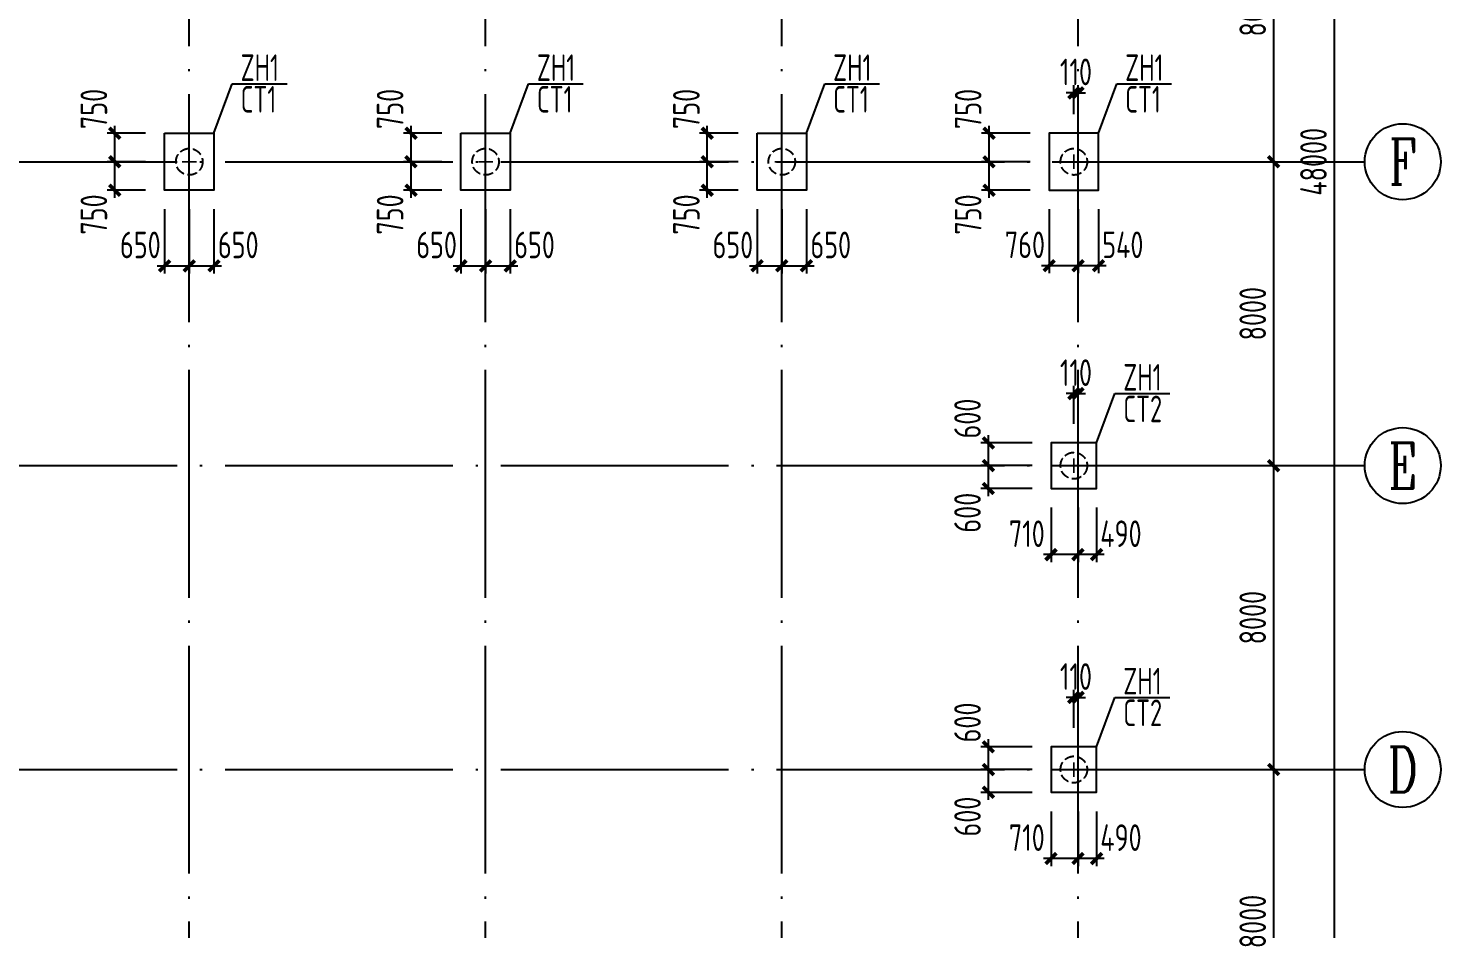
# Model space of a CAD drawing. Extents: x -2746917 to -971774, y -3334247 to -3250358.
# Drawn here: x -2394233 to -2375638, y -3303634 to -3291782 of the extents above; entities that cross this region are included whole.
import ezdxf
from ezdxf.enums import TextEntityAlignment as Align

# ---------------------------------------------------------------- set-up
doc = ezdxf.new("R2010")
doc.units = 0
doc.header["$LTSCALE"] = 1000
doc.header["$MEASUREMENT"] = 0
doc.header["$PDMODE"] = 35
doc.linetypes.add('DASH', pattern=[0.35, 0.25, -0.1])
doc.linetypes.add('DOTE', pattern=[2.42, 2, -0.2, 0.02, -0.2])
doc.layers.get('0').update_dxf_attribs({"linetype": 'CONTINUOUS'})
doc.layers.get('Defpoints').update_dxf_attribs({"linetype": 'CONTINUOUS'})
for name, color, linetype in [('AXIS', 253, 'DOTE'), ('COLU', 7, 'CONTINUOUS'), ('DIM', 3, 'CONTINUOUS'), ('NUM', 7, 'CONTINUOUS'), ('REIN', 1, 'CONTINUOUS'), ('TEXT', 7, 'CONTINUOUS'), ('桩基础', 7, 'CONTINUOUS')]:
    doc.layers.add(name, color=color, linetype=linetype)
doc.styles.add('TSSD_Axis', font='Complex.shx', dxfattribs={"width": 0.7, "bigfont": 'hztxt.shx'})
doc.styles.add('TSSD_Dimension', font='tssdeng.shx', dxfattribs={"width": 0.75, "bigfont": 'Hztxt.shx'})
doc.styles.add('TSSD_Rein', font='Tssdeng.shx', dxfattribs={"width": 0.75, "bigfont": 'hztxt.shx'})
doc.dimstyles.new('TSSD_200_100', dxfattribs={"dimtxt": 350, "dimasz": 100, "dimexe": 100, "dimexo": 250, "dimgap": 100, "dimtad": 1, "dimdec": 0, "dimlfac": 2, "dimzin": 0, "dimdsep": 46, "dimtxsty": 'TSSD_Dimension', "dimblk": 'ARCHTICK', "dimcen": 0, "dimdle": 100, "dimclrt": 7, "dimadec": 0, "dimazin": 0, "dimtfac": 1, "dimtdec": 0, "dimtix": 1, "dimtmove": 2, "dimatfit": 3, "dimfxl": 1, "dimtolj": 1, "dimtzin": 0, "dimarcsym": 0})

# ---------------------------------------------------------------- blocks, each defined once
blk = doc.blocks.new('_ArchTick')
at = {"color": 0, "const_width": 0.5}
blk.add_lwpolyline([(-0.71, -0.71), (0.71, 0.71)], dxfattribs=at)
blk = doc.blocks.new('*D2385')
at = {"layer": 'Defpoints', "color": 0, "ltscale": 1.5}
for p in [(-2379413, -3289539), (-2379413, -3293539), (-2377838, -3293539)]:
    blk.add_point(p, dxfattribs=at)
at = {"layer": 'DIM', "color": 0, "lineweight": -2, "ltscale": 1.5}
for p, q in [((-2377838, -3289439), (-2377838, -3293639)), ((-2379163, -3289539), (-2377738, -3289539)), ((-2379163, -3293539), (-2377738, -3293539))]:
    blk.add_line(p, q, dxfattribs=at)
at = {"layer": 'DIM', "color": 0, "lineweight": -2, "ltscale": 1.5, "xscale": 100, "yscale": 100, "zscale": 100}
for p, rotation in [((-2377838, -3289539), 90), ((-2377838, -3293539), 270)]:
    blk.add_blockref('_ArchTick', p, dxfattribs=dict(at, rotation=rotation))
at = {"layer": 'DIM', "color": 7, "ltscale": 1.5, "insert": (-2378113, -3291539), "char_height": 350, "attachment_point": 5, "rotation": 90, "style": 'TSSD_Dimension'}
blk.add_mtext('\\A1;8000', dxfattribs=at)
blk = doc.blocks.new('*D2386')
at = {"layer": 'Defpoints', "color": 0, "ltscale": 1.5}
for p in [(-2379413, -3293539), (-2379413, -3297539), (-2377838, -3297539)]:
    blk.add_point(p, dxfattribs=at)
at = {"layer": 'DIM', "color": 0, "lineweight": -2, "ltscale": 1.5}
for p, q in [((-2379163, -3293539), (-2377738, -3293539)), ((-2377838, -3293439), (-2377838, -3297639)), ((-2379163, -3297539), (-2377738, -3297539))]:
    blk.add_line(p, q, dxfattribs=at)
at = {"layer": 'DIM', "color": 0, "lineweight": -2, "ltscale": 1.5, "xscale": 100, "yscale": 100, "zscale": 100}
for p, rotation in [((-2377838, -3293539), 90), ((-2377838, -3297539), 270)]:
    blk.add_blockref('_ArchTick', p, dxfattribs=dict(at, rotation=rotation))
at = {"layer": 'DIM', "color": 7, "ltscale": 1.5, "insert": (-2378113, -3295539), "char_height": 350, "attachment_point": 5, "rotation": 90, "style": 'TSSD_Dimension'}
blk.add_mtext('\\A1;8000', dxfattribs=at)
blk = doc.blocks.new('*D2387')
at = {"layer": 'Defpoints', "color": 0, "ltscale": 1.5}
for p in [(-2379413, -3297539), (-2379413, -3301539), (-2377838, -3301539)]:
    blk.add_point(p, dxfattribs=at)
at = {"layer": 'DIM', "color": 0, "lineweight": -2, "ltscale": 1.5}
for p, q in [((-2377838, -3297439), (-2377838, -3301639)), ((-2379163, -3297539), (-2377738, -3297539)), ((-2379163, -3301539), (-2377738, -3301539))]:
    blk.add_line(p, q, dxfattribs=at)
at = {"layer": 'DIM', "color": 0, "lineweight": -2, "ltscale": 1.5, "xscale": 100, "yscale": 100, "zscale": 100}
for p, rotation in [((-2377838, -3297539), 90), ((-2377838, -3301539), 270)]:
    blk.add_blockref('_ArchTick', p, dxfattribs=dict(at, rotation=rotation))
at = {"layer": 'DIM', "color": 7, "ltscale": 1.5, "insert": (-2378113, -3299539), "char_height": 350, "attachment_point": 5, "rotation": 90, "style": 'TSSD_Dimension'}
blk.add_mtext('\\A1;8000', dxfattribs=at)
blk = doc.blocks.new('*D2388')
at = {"layer": 'Defpoints', "color": 0, "ltscale": 1.5}
for p in [(-2379413, -3301539), (-2379413, -3305539), (-2377838, -3305539)]:
    blk.add_point(p, dxfattribs=at)
at = {"layer": 'DIM', "color": 0, "lineweight": -2, "ltscale": 1.5}
for p, q in [((-2379163, -3301539), (-2377738, -3301539)), ((-2377838, -3301439), (-2377838, -3305639)), ((-2379163, -3305539), (-2377738, -3305539))]:
    blk.add_line(p, q, dxfattribs=at)
at = {"layer": 'DIM', "color": 0, "lineweight": -2, "ltscale": 1.5, "xscale": 100, "yscale": 100, "zscale": 100}
for p, rotation in [((-2377838, -3301539), 90), ((-2377838, -3305539), 270)]:
    blk.add_blockref('_ArchTick', p, dxfattribs=dict(at, rotation=rotation))
at = {"layer": 'DIM', "color": 7, "ltscale": 1.5, "insert": (-2378113, -3303539), "char_height": 350, "attachment_point": 5, "rotation": 90, "style": 'TSSD_Dimension'}
blk.add_mtext('\\A1;8000', dxfattribs=at)
blk = doc.blocks.new('*D2389')
at = {"layer": 'Defpoints', "color": 0, "ltscale": 1.5}
for p in [(-2379413, -3281539), (-2377038, -3281539), (-2379413, -3305539)]:
    blk.add_point(p, dxfattribs=at)
at = {"layer": 'DIM', "color": 0, "lineweight": -2, "ltscale": 1.5}
for p, q in [((-2377038, -3305639), (-2377038, -3281439)), ((-2379163, -3281539), (-2376938, -3281539)), ((-2379163, -3305539), (-2376938, -3305539))]:
    blk.add_line(p, q, dxfattribs=at)
at = {"layer": 'DIM', "color": 0, "lineweight": -2, "ltscale": 1.5, "xscale": 100, "yscale": 100, "zscale": 100}
for p, rotation in [((-2377038, -3281539), 90), ((-2377038, -3305539), 270)]:
    blk.add_blockref('_ArchTick', p, dxfattribs=dict(at, rotation=rotation))
at = {"layer": 'DIM', "color": 7, "ltscale": 1.5, "insert": (-2377313, -3293539), "char_height": 350, "attachment_point": 5, "rotation": 90, "style": 'TSSD_Dimension'}
blk.add_mtext('\\A1;48000', dxfattribs=at)
blk = doc.blocks.new('ts_axno')
at = {"color": 0, "linetype": 'ByBlock', "lineweight": -2}
blk.add_circle((0, 0), 0.5, dxfattribs=at)
at = {"color": 0, "linetype": 'ByBlock', "lineweight": -2, "style": 'TSSD_Axis', "width": 0.7}
blk.add_attdef('A', text='', height=0.6, dxfattribs=at).set_placement((0, 0), align=Align.MIDDLE_CENTER)
blk = doc.blocks.new('A$C4DB71547')
at = {"layer": 'REIN', "color": 4, "const_width": 20}
for points in [[(-75, 10), (117, 10)], [(21, 106), (21, -86)]]:
    blk.add_lwpolyline(points, dxfattribs=at)
blk = doc.blocks.new('*D2530')
at = {"layer": 'Defpoints', "color": 0, "ltscale": 1.5}
for p in [(-2392438, -3293914), (-2392113, -3293914), (-2392113, -3294909)]:
    blk.add_point(p, dxfattribs=at)
at = {"layer": 'DIM', "color": 0, "lineweight": -2, "ltscale": 1.5}
for p, q in [((-2392438, -3294164), (-2392438, -3295009)), ((-2392113, -3294164), (-2392113, -3295009)), ((-2392538, -3294909), (-2392013, -3294909))]:
    blk.add_line(p, q, dxfattribs=at)
at = {"layer": 'DIM', "color": 0, "lineweight": -2, "ltscale": 1.5, "xscale": 100, "yscale": 100, "zscale": 100, "rotation": 180}
blk.add_blockref('_ArchTick', (-2392438, -3294909), dxfattribs=at)
at = {"layer": 'DIM', "color": 0, "lineweight": -2, "ltscale": 1.5, "xscale": 100, "yscale": 100, "zscale": 100}
blk.add_blockref('_ArchTick', (-2392113, -3294909), dxfattribs=at)
at = {"layer": 'DIM', "color": 7, "ltscale": 1.5, "insert": (-2392757, -3294634), "char_height": 350, "attachment_point": 5, "style": 'TSSD_Dimension'}
blk.add_mtext('\\A1;650', dxfattribs=at)
blk = doc.blocks.new('*D2531')
at = {"layer": 'Defpoints', "color": 0, "ltscale": 1.5}
for p in [(-2392113, -3293914), (-2391788, -3293914), (-2391788, -3294909)]:
    blk.add_point(p, dxfattribs=at)
at = {"layer": 'DIM', "color": 0, "lineweight": -2, "ltscale": 1.5}
for p, q in [((-2392113, -3294164), (-2392113, -3295009)), ((-2391788, -3294164), (-2391788, -3295009)), ((-2392213, -3294909), (-2391688, -3294909))]:
    blk.add_line(p, q, dxfattribs=at)
at = {"layer": 'DIM', "color": 0, "lineweight": -2, "ltscale": 1.5, "xscale": 100, "yscale": 100, "zscale": 100, "rotation": 180}
blk.add_blockref('_ArchTick', (-2392113, -3294909), dxfattribs=at)
at = {"layer": 'DIM', "color": 0, "lineweight": -2, "ltscale": 1.5, "xscale": 100, "yscale": 100, "zscale": 100}
blk.add_blockref('_ArchTick', (-2391788, -3294909), dxfattribs=at)
at = {"layer": 'DIM', "color": 7, "ltscale": 1.5, "insert": (-2391468, -3294634), "char_height": 350, "attachment_point": 5, "style": 'TSSD_Dimension'}
blk.add_mtext('\\A1;650', dxfattribs=at)
blk = doc.blocks.new('*D2532')
at = {"layer": 'Defpoints', "color": 0, "ltscale": 1.5}
for p in [(-2393094, -3293539), (-2392438, -3293539), (-2392438, -3293914)]:
    blk.add_point(p, dxfattribs=at)
at = {"layer": 'DIM', "color": 0, "lineweight": -2, "ltscale": 1.5}
for p, q in [((-2392688, -3293539), (-2393194, -3293539)), ((-2393094, -3294014), (-2393094, -3293439)), ((-2392688, -3293914), (-2393194, -3293914))]:
    blk.add_line(p, q, dxfattribs=at)
at = {"layer": 'DIM', "color": 0, "lineweight": -2, "ltscale": 1.5, "xscale": 100, "yscale": 100, "zscale": 100}
for p, rotation in [((-2393094, -3293539), 90), ((-2393094, -3293914), 270)]:
    blk.add_blockref('_ArchTick', p, dxfattribs=dict(at, rotation=rotation))
at = {"layer": 'DIM', "color": 7, "ltscale": 1.5, "insert": (-2393369, -3294233), "char_height": 350, "attachment_point": 5, "rotation": 90, "style": 'TSSD_Dimension'}
blk.add_mtext('\\A1;750', dxfattribs=at)
blk = doc.blocks.new('*D2533')
at = {"layer": 'Defpoints', "color": 0, "ltscale": 1.5}
for p in [(-2393094, -3293164), (-2392438, -3293164), (-2392438, -3293539)]:
    blk.add_point(p, dxfattribs=at)
at = {"layer": 'DIM', "color": 0, "lineweight": -2, "ltscale": 1.5}
for p, q in [((-2392688, -3293164), (-2393194, -3293164)), ((-2393094, -3293639), (-2393094, -3293064)), ((-2392688, -3293539), (-2393194, -3293539))]:
    blk.add_line(p, q, dxfattribs=at)
at = {"layer": 'DIM', "color": 0, "lineweight": -2, "ltscale": 1.5, "xscale": 100, "yscale": 100, "zscale": 100}
for p, rotation in [((-2393094, -3293164), 90), ((-2393094, -3293539), 270)]:
    blk.add_blockref('_ArchTick', p, dxfattribs=dict(at, rotation=rotation))
at = {"layer": 'DIM', "color": 7, "ltscale": 1.5, "insert": (-2393369, -3292844), "char_height": 350, "attachment_point": 5, "rotation": 90, "style": 'TSSD_Dimension'}
blk.add_mtext('\\A1;750', dxfattribs=at)
blk = doc.blocks.new('*D2544')
at = {"layer": 'Defpoints', "color": 0, "ltscale": 1.5}
for p in [(-2388538, -3293914), (-2388213, -3293914), (-2388213, -3294909)]:
    blk.add_point(p, dxfattribs=at)
at = {"layer": 'DIM', "color": 0, "lineweight": -2, "ltscale": 1.5}
for p, q in [((-2388538, -3294164), (-2388538, -3295009)), ((-2388213, -3294164), (-2388213, -3295009)), ((-2388638, -3294909), (-2388113, -3294909))]:
    blk.add_line(p, q, dxfattribs=at)
at = {"layer": 'DIM', "color": 0, "lineweight": -2, "ltscale": 1.5, "xscale": 100, "yscale": 100, "zscale": 100, "rotation": 180}
blk.add_blockref('_ArchTick', (-2388538, -3294909), dxfattribs=at)
at = {"layer": 'DIM', "color": 0, "lineweight": -2, "ltscale": 1.5, "xscale": 100, "yscale": 100, "zscale": 100}
blk.add_blockref('_ArchTick', (-2388213, -3294909), dxfattribs=at)
at = {"layer": 'DIM', "color": 7, "ltscale": 1.5, "insert": (-2388857, -3294634), "char_height": 350, "attachment_point": 5, "style": 'TSSD_Dimension'}
blk.add_mtext('\\A1;650', dxfattribs=at)
blk = doc.blocks.new('*D2545')
at = {"layer": 'Defpoints', "color": 0, "ltscale": 1.5}
for p in [(-2388213, -3293914), (-2387888, -3293914), (-2387888, -3294909)]:
    blk.add_point(p, dxfattribs=at)
at = {"layer": 'DIM', "color": 0, "lineweight": -2, "ltscale": 1.5}
for p, q in [((-2388213, -3294164), (-2388213, -3295009)), ((-2387888, -3294164), (-2387888, -3295009)), ((-2388313, -3294909), (-2387788, -3294909))]:
    blk.add_line(p, q, dxfattribs=at)
at = {"layer": 'DIM', "color": 0, "lineweight": -2, "ltscale": 1.5, "xscale": 100, "yscale": 100, "zscale": 100, "rotation": 180}
blk.add_blockref('_ArchTick', (-2388213, -3294909), dxfattribs=at)
at = {"layer": 'DIM', "color": 0, "lineweight": -2, "ltscale": 1.5, "xscale": 100, "yscale": 100, "zscale": 100}
blk.add_blockref('_ArchTick', (-2387888, -3294909), dxfattribs=at)
at = {"layer": 'DIM', "color": 7, "ltscale": 1.5, "insert": (-2387568, -3294634), "char_height": 350, "attachment_point": 5, "style": 'TSSD_Dimension'}
blk.add_mtext('\\A1;650', dxfattribs=at)
blk = doc.blocks.new('*D2546')
at = {"layer": 'Defpoints', "color": 0, "ltscale": 1.5}
for p in [(-2389194, -3293539), (-2388538, -3293539), (-2388538, -3293914)]:
    blk.add_point(p, dxfattribs=at)
at = {"layer": 'DIM', "color": 0, "lineweight": -2, "ltscale": 1.5}
for p, q in [((-2388788, -3293539), (-2389294, -3293539)), ((-2389194, -3294014), (-2389194, -3293439)), ((-2388788, -3293914), (-2389294, -3293914))]:
    blk.add_line(p, q, dxfattribs=at)
at = {"layer": 'DIM', "color": 0, "lineweight": -2, "ltscale": 1.5, "xscale": 100, "yscale": 100, "zscale": 100}
for p, rotation in [((-2389194, -3293539), 90), ((-2389194, -3293914), 270)]:
    blk.add_blockref('_ArchTick', p, dxfattribs=dict(at, rotation=rotation))
at = {"layer": 'DIM', "color": 7, "ltscale": 1.5, "insert": (-2389469, -3294233), "char_height": 350, "attachment_point": 5, "rotation": 90, "style": 'TSSD_Dimension'}
blk.add_mtext('\\A1;750', dxfattribs=at)
blk = doc.blocks.new('*D2547')
at = {"layer": 'Defpoints', "color": 0, "ltscale": 1.5}
for p in [(-2389194, -3293164), (-2388538, -3293164), (-2388538, -3293539)]:
    blk.add_point(p, dxfattribs=at)
at = {"layer": 'DIM', "color": 0, "lineweight": -2, "ltscale": 1.5}
for p, q in [((-2388788, -3293164), (-2389294, -3293164)), ((-2389194, -3293639), (-2389194, -3293064)), ((-2388788, -3293539), (-2389294, -3293539))]:
    blk.add_line(p, q, dxfattribs=at)
at = {"layer": 'DIM', "color": 0, "lineweight": -2, "ltscale": 1.5, "xscale": 100, "yscale": 100, "zscale": 100}
for p, rotation in [((-2389194, -3293164), 90), ((-2389194, -3293539), 270)]:
    blk.add_blockref('_ArchTick', p, dxfattribs=dict(at, rotation=rotation))
at = {"layer": 'DIM', "color": 7, "ltscale": 1.5, "insert": (-2389469, -3292844), "char_height": 350, "attachment_point": 5, "rotation": 90, "style": 'TSSD_Dimension'}
blk.add_mtext('\\A1;750', dxfattribs=at)
blk = doc.blocks.new('*D2558')
at = {"layer": 'Defpoints', "color": 0, "ltscale": 1.5}
for p in [(-2384638, -3293914), (-2384313, -3293914), (-2384313, -3294909)]:
    blk.add_point(p, dxfattribs=at)
at = {"layer": 'DIM', "color": 0, "lineweight": -2, "ltscale": 1.5}
for p, q in [((-2384638, -3294164), (-2384638, -3295009)), ((-2384313, -3294164), (-2384313, -3295009)), ((-2384738, -3294909), (-2384213, -3294909))]:
    blk.add_line(p, q, dxfattribs=at)
at = {"layer": 'DIM', "color": 0, "lineweight": -2, "ltscale": 1.5, "xscale": 100, "yscale": 100, "zscale": 100, "rotation": 180}
blk.add_blockref('_ArchTick', (-2384638, -3294909), dxfattribs=at)
at = {"layer": 'DIM', "color": 0, "lineweight": -2, "ltscale": 1.5, "xscale": 100, "yscale": 100, "zscale": 100}
blk.add_blockref('_ArchTick', (-2384313, -3294909), dxfattribs=at)
at = {"layer": 'DIM', "color": 7, "ltscale": 1.5, "insert": (-2384957, -3294634), "char_height": 350, "attachment_point": 5, "style": 'TSSD_Dimension'}
blk.add_mtext('\\A1;650', dxfattribs=at)
blk = doc.blocks.new('*D2559')
at = {"layer": 'Defpoints', "color": 0, "ltscale": 1.5}
for p in [(-2384313, -3293914), (-2383988, -3293914), (-2383988, -3294909)]:
    blk.add_point(p, dxfattribs=at)
at = {"layer": 'DIM', "color": 0, "lineweight": -2, "ltscale": 1.5}
for p, q in [((-2384313, -3294164), (-2384313, -3295009)), ((-2383988, -3294164), (-2383988, -3295009)), ((-2384413, -3294909), (-2383888, -3294909))]:
    blk.add_line(p, q, dxfattribs=at)
at = {"layer": 'DIM', "color": 0, "lineweight": -2, "ltscale": 1.5, "xscale": 100, "yscale": 100, "zscale": 100, "rotation": 180}
blk.add_blockref('_ArchTick', (-2384313, -3294909), dxfattribs=at)
at = {"layer": 'DIM', "color": 0, "lineweight": -2, "ltscale": 1.5, "xscale": 100, "yscale": 100, "zscale": 100}
blk.add_blockref('_ArchTick', (-2383988, -3294909), dxfattribs=at)
at = {"layer": 'DIM', "color": 7, "ltscale": 1.5, "insert": (-2383668, -3294634), "char_height": 350, "attachment_point": 5, "style": 'TSSD_Dimension'}
blk.add_mtext('\\A1;650', dxfattribs=at)
blk = doc.blocks.new('*D2560')
at = {"layer": 'Defpoints', "color": 0, "ltscale": 1.5}
for p in [(-2385294, -3293539), (-2384638, -3293539), (-2384638, -3293914)]:
    blk.add_point(p, dxfattribs=at)
at = {"layer": 'DIM', "color": 0, "lineweight": -2, "ltscale": 1.5}
for p, q in [((-2384888, -3293539), (-2385394, -3293539)), ((-2385294, -3294014), (-2385294, -3293439)), ((-2384888, -3293914), (-2385394, -3293914))]:
    blk.add_line(p, q, dxfattribs=at)
at = {"layer": 'DIM', "color": 0, "lineweight": -2, "ltscale": 1.5, "xscale": 100, "yscale": 100, "zscale": 100}
for p, rotation in [((-2385294, -3293539), 90), ((-2385294, -3293914), 270)]:
    blk.add_blockref('_ArchTick', p, dxfattribs=dict(at, rotation=rotation))
at = {"layer": 'DIM', "color": 7, "ltscale": 1.5, "insert": (-2385569, -3294233), "char_height": 350, "attachment_point": 5, "rotation": 90, "style": 'TSSD_Dimension'}
blk.add_mtext('\\A1;750', dxfattribs=at)
blk = doc.blocks.new('*D2561')
at = {"layer": 'Defpoints', "color": 0, "ltscale": 1.5}
for p in [(-2385294, -3293164), (-2384638, -3293164), (-2384638, -3293539)]:
    blk.add_point(p, dxfattribs=at)
at = {"layer": 'DIM', "color": 0, "lineweight": -2, "ltscale": 1.5}
for p, q in [((-2384888, -3293164), (-2385394, -3293164)), ((-2385294, -3293639), (-2385294, -3293064)), ((-2384888, -3293539), (-2385394, -3293539))]:
    blk.add_line(p, q, dxfattribs=at)
at = {"layer": 'DIM', "color": 0, "lineweight": -2, "ltscale": 1.5, "xscale": 100, "yscale": 100, "zscale": 100}
for p, rotation in [((-2385294, -3293164), 90), ((-2385294, -3293539), 270)]:
    blk.add_blockref('_ArchTick', p, dxfattribs=dict(at, rotation=rotation))
at = {"layer": 'DIM', "color": 7, "ltscale": 1.5, "insert": (-2385569, -3292844), "char_height": 350, "attachment_point": 5, "rotation": 90, "style": 'TSSD_Dimension'}
blk.add_mtext('\\A1;750', dxfattribs=at)
blk = doc.blocks.new('*D2569')
at = {"layer": 'Defpoints', "color": 0, "ltscale": 1.5}
for p in [(-2380413, -3301839), (-2380168, -3301839), (-2380413, -3302710)]:
    blk.add_point(p, dxfattribs=at)
at = {"layer": 'DIM', "color": 0, "lineweight": -2, "ltscale": 1.5}
for p, q in [((-2380413, -3302089), (-2380413, -3302810)), ((-2380168, -3302089), (-2380168, -3302810)), ((-2380068, -3302710), (-2380513, -3302710))]:
    blk.add_line(p, q, dxfattribs=at)
at = {"layer": 'DIM', "color": 0, "lineweight": -2, "ltscale": 1.5, "xscale": 100, "yscale": 100, "zscale": 100, "rotation": 180}
blk.add_blockref('_ArchTick', (-2380413, -3302710), dxfattribs=at)
at = {"layer": 'DIM', "color": 0, "lineweight": -2, "ltscale": 1.5, "xscale": 100, "yscale": 100, "zscale": 100}
blk.add_blockref('_ArchTick', (-2380168, -3302710), dxfattribs=at)
at = {"layer": 'DIM', "color": 7, "ltscale": 1.5, "insert": (-2379848, -3302435), "char_height": 350, "attachment_point": 5, "style": 'TSSD_Dimension'}
blk.add_mtext('\\A1;490', dxfattribs=at)
blk = doc.blocks.new('*D2570')
at = {"layer": 'Defpoints', "color": 0, "ltscale": 1.5}
for p in [(-2380768, -3301839), (-2380413, -3301839), (-2380768, -3302710)]:
    blk.add_point(p, dxfattribs=at)
at = {"layer": 'DIM', "color": 0, "lineweight": -2, "ltscale": 1.5}
for p, q in [((-2380768, -3302089), (-2380768, -3302810)), ((-2380413, -3302089), (-2380413, -3302810)), ((-2380313, -3302710), (-2380868, -3302710))]:
    blk.add_line(p, q, dxfattribs=at)
at = {"layer": 'DIM', "color": 0, "lineweight": -2, "ltscale": 1.5, "xscale": 100, "yscale": 100, "zscale": 100, "rotation": 180}
blk.add_blockref('_ArchTick', (-2380768, -3302710), dxfattribs=at)
at = {"layer": 'DIM', "color": 0, "lineweight": -2, "ltscale": 1.5, "xscale": 100, "yscale": 100, "zscale": 100}
blk.add_blockref('_ArchTick', (-2380413, -3302710), dxfattribs=at)
at = {"layer": 'DIM', "color": 7, "ltscale": 1.5, "insert": (-2381087, -3302435), "char_height": 350, "attachment_point": 5, "style": 'TSSD_Dimension'}
blk.add_mtext('\\A1;710', dxfattribs=at)
blk = doc.blocks.new('*D2571')
at = {"layer": 'Defpoints', "color": 0, "ltscale": 1.5}
for p in [(-2380468, -3300590), (-2380468, -3301239), (-2380413, -3301239)]:
    blk.add_point(p, dxfattribs=at)
at = {"layer": 'DIM', "color": 0, "lineweight": -2, "ltscale": 1.5}
for p, q in [((-2380468, -3300590), (-2380568, -3300590)), ((-2380468, -3300989), (-2380468, -3300490)), ((-2380413, -3300590), (-2380468, -3300590)), ((-2380413, -3300989), (-2380413, -3300490)), ((-2380413, -3300590), (-2380313, -3300590))]:
    blk.add_line(p, q, dxfattribs=at)
at = {"layer": 'DIM', "color": 0, "lineweight": -2, "ltscale": 1.5, "xscale": 100, "yscale": 100, "zscale": 100}
blk.add_blockref('_ArchTick', (-2380468, -3300590), dxfattribs=at)
at = {"layer": 'DIM', "color": 0, "lineweight": -2, "ltscale": 1.5, "xscale": 100, "yscale": 100, "zscale": 100, "rotation": 180}
blk.add_blockref('_ArchTick', (-2380413, -3300590), dxfattribs=at)
at = {"layer": 'DIM', "color": 7, "ltscale": 1.5, "insert": (-2380440, -3300315), "char_height": 350, "attachment_point": 5, "style": 'TSSD_Dimension'}
blk.add_mtext('\\A1;110', dxfattribs=at)
blk = doc.blocks.new('*D2573')
at = {"layer": 'Defpoints', "color": 0, "ltscale": 1.5}
for p in [(-2380413, -3293914), (-2380143, -3293914), (-2380413, -3294907)]:
    blk.add_point(p, dxfattribs=at)
at = {"layer": 'DIM', "color": 0, "lineweight": -2, "ltscale": 1.5}
for p, q in [((-2380413, -3294164), (-2380413, -3295007)), ((-2380143, -3294164), (-2380143, -3295007)), ((-2380043, -3294907), (-2380513, -3294907))]:
    blk.add_line(p, q, dxfattribs=at)
at = {"layer": 'DIM', "color": 0, "lineweight": -2, "ltscale": 1.5, "xscale": 100, "yscale": 100, "zscale": 100, "rotation": 180}
blk.add_blockref('_ArchTick', (-2380413, -3294907), dxfattribs=at)
at = {"layer": 'DIM', "color": 0, "lineweight": -2, "ltscale": 1.5, "xscale": 100, "yscale": 100, "zscale": 100}
blk.add_blockref('_ArchTick', (-2380143, -3294907), dxfattribs=at)
at = {"layer": 'DIM', "color": 7, "ltscale": 1.5, "insert": (-2379823, -3294632), "char_height": 350, "attachment_point": 5, "style": 'TSSD_Dimension'}
blk.add_mtext('\\A1;540', dxfattribs=at)
blk = doc.blocks.new('*D2574')
at = {"layer": 'Defpoints', "color": 0, "ltscale": 1.5}
for p in [(-2380793, -3293914), (-2380413, -3293914), (-2380793, -3294907)]:
    blk.add_point(p, dxfattribs=at)
at = {"layer": 'DIM', "color": 0, "lineweight": -2, "ltscale": 1.5}
for p, q in [((-2380793, -3294164), (-2380793, -3295007)), ((-2380413, -3294164), (-2380413, -3295007)), ((-2380313, -3294907), (-2380893, -3294907))]:
    blk.add_line(p, q, dxfattribs=at)
at = {"layer": 'DIM', "color": 0, "lineweight": -2, "ltscale": 1.5, "xscale": 100, "yscale": 100, "zscale": 100, "rotation": 180}
blk.add_blockref('_ArchTick', (-2380793, -3294907), dxfattribs=at)
at = {"layer": 'DIM', "color": 0, "lineweight": -2, "ltscale": 1.5, "xscale": 100, "yscale": 100, "zscale": 100}
blk.add_blockref('_ArchTick', (-2380413, -3294907), dxfattribs=at)
at = {"layer": 'DIM', "color": 7, "ltscale": 1.5, "insert": (-2381112, -3294632), "char_height": 350, "attachment_point": 5, "style": 'TSSD_Dimension'}
blk.add_mtext('\\A1;760', dxfattribs=at)
blk = doc.blocks.new('*D2575')
at = {"layer": 'Defpoints', "color": 0, "ltscale": 1.5}
for p in [(-2380468, -3292632), (-2380468, -3293164), (-2380413, -3293164)]:
    blk.add_point(p, dxfattribs=at)
at = {"layer": 'DIM', "color": 0, "lineweight": -2, "ltscale": 1.5}
for p, q in [((-2380468, -3292632), (-2380568, -3292632)), ((-2380468, -3292914), (-2380468, -3292532)), ((-2380413, -3292632), (-2380468, -3292632)), ((-2380413, -3292914), (-2380413, -3292532)), ((-2380413, -3292632), (-2380313, -3292632))]:
    blk.add_line(p, q, dxfattribs=at)
at = {"layer": 'DIM', "color": 0, "lineweight": -2, "ltscale": 1.5, "xscale": 100, "yscale": 100, "zscale": 100}
blk.add_blockref('_ArchTick', (-2380468, -3292632), dxfattribs=at)
at = {"layer": 'DIM', "color": 0, "lineweight": -2, "ltscale": 1.5, "xscale": 100, "yscale": 100, "zscale": 100, "rotation": 180}
blk.add_blockref('_ArchTick', (-2380413, -3292632), dxfattribs=at)
at = {"layer": 'DIM', "color": 7, "ltscale": 1.5, "insert": (-2380440, -3292357), "char_height": 350, "attachment_point": 5, "style": 'TSSD_Dimension'}
blk.add_mtext('\\A1;110', dxfattribs=at)
blk = doc.blocks.new('*D2584')
at = {"layer": 'Defpoints', "color": 0, "ltscale": 1.5}
for p in [(-2381593, -3301539), (-2380768, -3301539), (-2380768, -3301839)]:
    blk.add_point(p, dxfattribs=at)
at = {"layer": 'DIM', "color": 0, "lineweight": -2, "ltscale": 1.5}
for p, q in [((-2381018, -3301539), (-2381693, -3301539)), ((-2381593, -3301939), (-2381593, -3301439)), ((-2381018, -3301839), (-2381693, -3301839))]:
    blk.add_line(p, q, dxfattribs=at)
at = {"layer": 'DIM', "color": 0, "lineweight": -2, "ltscale": 1.5, "xscale": 100, "yscale": 100, "zscale": 100}
for p, rotation in [((-2381593, -3301539), 90), ((-2381593, -3301839), 270)]:
    blk.add_blockref('_ArchTick', p, dxfattribs=dict(at, rotation=rotation))
at = {"layer": 'DIM', "color": 7, "ltscale": 1.5, "insert": (-2381868, -3302158), "char_height": 350, "attachment_point": 5, "rotation": 90, "style": 'TSSD_Dimension'}
blk.add_mtext('\\A1;600', dxfattribs=at)
blk = doc.blocks.new('*D2585')
at = {"layer": 'Defpoints', "color": 0, "ltscale": 1.5}
for p in [(-2381593, -3301239), (-2380768, -3301239), (-2380768, -3301539)]:
    blk.add_point(p, dxfattribs=at)
at = {"layer": 'DIM', "color": 0, "lineweight": -2, "ltscale": 1.5}
for p, q in [((-2381593, -3301639), (-2381593, -3301139)), ((-2381018, -3301239), (-2381693, -3301239)), ((-2381018, -3301539), (-2381693, -3301539))]:
    blk.add_line(p, q, dxfattribs=at)
at = {"layer": 'DIM', "color": 0, "lineweight": -2, "ltscale": 1.5, "xscale": 100, "yscale": 100, "zscale": 100}
for p, rotation in [((-2381593, -3301239), 90), ((-2381593, -3301539), 270)]:
    blk.add_blockref('_ArchTick', p, dxfattribs=dict(at, rotation=rotation))
at = {"layer": 'DIM', "color": 7, "ltscale": 1.5, "insert": (-2381868, -3300919), "char_height": 350, "attachment_point": 5, "rotation": 90, "style": 'TSSD_Dimension'}
blk.add_mtext('\\A1;600', dxfattribs=at)
blk = doc.blocks.new('*D2586')
at = {"layer": 'Defpoints', "color": 0, "ltscale": 1.5}
for p in [(-2381584, -3293539), (-2380793, -3293539), (-2380793, -3293914)]:
    blk.add_point(p, dxfattribs=at)
at = {"layer": 'DIM', "color": 0, "lineweight": -2, "ltscale": 1.5}
for p, q in [((-2381043, -3293539), (-2381684, -3293539)), ((-2381584, -3294014), (-2381584, -3293439)), ((-2381043, -3293914), (-2381684, -3293914))]:
    blk.add_line(p, q, dxfattribs=at)
at = {"layer": 'DIM', "color": 0, "lineweight": -2, "ltscale": 1.5, "xscale": 100, "yscale": 100, "zscale": 100}
for p, rotation in [((-2381584, -3293539), 90), ((-2381584, -3293914), 270)]:
    blk.add_blockref('_ArchTick', p, dxfattribs=dict(at, rotation=rotation))
at = {"layer": 'DIM', "color": 7, "ltscale": 1.5, "insert": (-2381859, -3294233), "char_height": 350, "attachment_point": 5, "rotation": 90, "style": 'TSSD_Dimension'}
blk.add_mtext('\\A1;750', dxfattribs=at)
blk = doc.blocks.new('*D2587')
at = {"layer": 'Defpoints', "color": 0, "ltscale": 1.5}
for p in [(-2381584, -3293164), (-2380793, -3293164), (-2380793, -3293539)]:
    blk.add_point(p, dxfattribs=at)
at = {"layer": 'DIM', "color": 0, "lineweight": -2, "ltscale": 1.5}
for p, q in [((-2381043, -3293164), (-2381684, -3293164)), ((-2381584, -3293639), (-2381584, -3293064)), ((-2381043, -3293539), (-2381684, -3293539))]:
    blk.add_line(p, q, dxfattribs=at)
at = {"layer": 'DIM', "color": 0, "lineweight": -2, "ltscale": 1.5, "xscale": 100, "yscale": 100, "zscale": 100}
for p, rotation in [((-2381584, -3293164), 90), ((-2381584, -3293539), 270)]:
    blk.add_blockref('_ArchTick', p, dxfattribs=dict(at, rotation=rotation))
at = {"layer": 'DIM', "color": 7, "ltscale": 1.5, "insert": (-2381859, -3292844), "char_height": 350, "attachment_point": 5, "rotation": 90, "style": 'TSSD_Dimension'}
blk.add_mtext('\\A1;750', dxfattribs=at)
blk = doc.blocks.new('*D2590')
at = {"layer": 'Defpoints', "color": 0, "ltscale": 1.5}
for p in [(-2380413, -3297839), (-2380168, -3297839), (-2380413, -3298710)]:
    blk.add_point(p, dxfattribs=at)
at = {"layer": 'DIM', "color": 0, "lineweight": -2, "ltscale": 1.5}
for p, q in [((-2380413, -3298089), (-2380413, -3298810)), ((-2380168, -3298089), (-2380168, -3298810)), ((-2380068, -3298710), (-2380513, -3298710))]:
    blk.add_line(p, q, dxfattribs=at)
at = {"layer": 'DIM', "color": 0, "lineweight": -2, "ltscale": 1.5, "xscale": 100, "yscale": 100, "zscale": 100, "rotation": 180}
blk.add_blockref('_ArchTick', (-2380413, -3298710), dxfattribs=at)
at = {"layer": 'DIM', "color": 0, "lineweight": -2, "ltscale": 1.5, "xscale": 100, "yscale": 100, "zscale": 100}
blk.add_blockref('_ArchTick', (-2380168, -3298710), dxfattribs=at)
at = {"layer": 'DIM', "color": 7, "ltscale": 1.5, "insert": (-2379848, -3298435), "char_height": 350, "attachment_point": 5, "style": 'TSSD_Dimension'}
blk.add_mtext('\\A1;490', dxfattribs=at)
blk = doc.blocks.new('*D2591')
at = {"layer": 'Defpoints', "color": 0, "ltscale": 1.5}
for p in [(-2380768, -3297839), (-2380413, -3297839), (-2380768, -3298710)]:
    blk.add_point(p, dxfattribs=at)
at = {"layer": 'DIM', "color": 0, "lineweight": -2, "ltscale": 1.5}
for p, q in [((-2380768, -3298089), (-2380768, -3298810)), ((-2380413, -3298089), (-2380413, -3298810)), ((-2380313, -3298710), (-2380868, -3298710))]:
    blk.add_line(p, q, dxfattribs=at)
at = {"layer": 'DIM', "color": 0, "lineweight": -2, "ltscale": 1.5, "xscale": 100, "yscale": 100, "zscale": 100, "rotation": 180}
blk.add_blockref('_ArchTick', (-2380768, -3298710), dxfattribs=at)
at = {"layer": 'DIM', "color": 0, "lineweight": -2, "ltscale": 1.5, "xscale": 100, "yscale": 100, "zscale": 100}
blk.add_blockref('_ArchTick', (-2380413, -3298710), dxfattribs=at)
at = {"layer": 'DIM', "color": 7, "ltscale": 1.5, "insert": (-2381087, -3298435), "char_height": 350, "attachment_point": 5, "style": 'TSSD_Dimension'}
blk.add_mtext('\\A1;710', dxfattribs=at)
blk = doc.blocks.new('*D2592')
at = {"layer": 'Defpoints', "color": 0, "ltscale": 1.5}
for p in [(-2380468, -3296590), (-2380468, -3297239), (-2380413, -3297239)]:
    blk.add_point(p, dxfattribs=at)
at = {"layer": 'DIM', "color": 0, "lineweight": -2, "ltscale": 1.5}
for p, q in [((-2380468, -3296989), (-2380468, -3296490)), ((-2380413, -3296989), (-2380413, -3296490)), ((-2380468, -3296590), (-2380568, -3296590)), ((-2380413, -3296590), (-2380468, -3296590)), ((-2380413, -3296590), (-2380313, -3296590))]:
    blk.add_line(p, q, dxfattribs=at)
at = {"layer": 'DIM', "color": 0, "lineweight": -2, "ltscale": 1.5, "xscale": 100, "yscale": 100, "zscale": 100}
blk.add_blockref('_ArchTick', (-2380468, -3296590), dxfattribs=at)
at = {"layer": 'DIM', "color": 0, "lineweight": -2, "ltscale": 1.5, "xscale": 100, "yscale": 100, "zscale": 100, "rotation": 180}
blk.add_blockref('_ArchTick', (-2380413, -3296590), dxfattribs=at)
at = {"layer": 'DIM', "color": 7, "ltscale": 1.5, "insert": (-2380440, -3296315), "char_height": 350, "attachment_point": 5, "style": 'TSSD_Dimension'}
blk.add_mtext('\\A1;110', dxfattribs=at)
blk = doc.blocks.new('*D2588')
at = {"layer": 'Defpoints', "color": 0, "ltscale": 1.5}
for p in [(-2381593, -3297539), (-2380768, -3297539), (-2380768, -3297839)]:
    blk.add_point(p, dxfattribs=at)
at = {"layer": 'DIM', "color": 0, "lineweight": -2, "ltscale": 1.5}
for p, q in [((-2381593, -3297939), (-2381593, -3297439)), ((-2381018, -3297539), (-2381693, -3297539)), ((-2381018, -3297839), (-2381693, -3297839))]:
    blk.add_line(p, q, dxfattribs=at)
at = {"layer": 'DIM', "color": 0, "lineweight": -2, "ltscale": 1.5, "xscale": 100, "yscale": 100, "zscale": 100}
for p, rotation in [((-2381593, -3297539), 90), ((-2381593, -3297839), 270)]:
    blk.add_blockref('_ArchTick', p, dxfattribs=dict(at, rotation=rotation))
at = {"layer": 'DIM', "color": 7, "ltscale": 1.5, "insert": (-2381868, -3298158), "char_height": 350, "attachment_point": 5, "rotation": 90, "style": 'TSSD_Dimension'}
blk.add_mtext('\\A1;600', dxfattribs=at)
blk = doc.blocks.new('*D2589')
at = {"layer": 'Defpoints', "color": 0, "ltscale": 1.5}
for p in [(-2381593, -3297239), (-2380768, -3297239), (-2380768, -3297539)]:
    blk.add_point(p, dxfattribs=at)
at = {"layer": 'DIM', "color": 0, "lineweight": -2, "ltscale": 1.5}
for p, q in [((-2381018, -3297239), (-2381693, -3297239)), ((-2381593, -3297639), (-2381593, -3297139)), ((-2381018, -3297539), (-2381693, -3297539))]:
    blk.add_line(p, q, dxfattribs=at)
at = {"layer": 'DIM', "color": 0, "lineweight": -2, "ltscale": 1.5, "xscale": 100, "yscale": 100, "zscale": 100}
for p, rotation in [((-2381593, -3297239), 90), ((-2381593, -3297539), 270)]:
    blk.add_blockref('_ArchTick', p, dxfattribs=dict(at, rotation=rotation))
at = {"layer": 'DIM', "color": 7, "ltscale": 1.5, "insert": (-2381868, -3296919), "char_height": 350, "attachment_point": 5, "rotation": 90, "style": 'TSSD_Dimension'}
blk.add_mtext('\\A1;600', dxfattribs=at)

msp = doc.modelspace()

# ---------------------------------------------------------------- linework, layer by layer
at = {"layer": 'AXIS', "ltscale": 1.5}
for p, q in [((-2392112.72, -3306538.58), (-2392112.72, -3280538.58)), ((-2388212.72, -3306538.58), (-2388212.72, -3280538.58)), ((-2384312.72, -3306538.58), (-2384312.72, -3280538.58)), ((-2380412.72, -3306538.58), (-2380412.72, -3280538.58)), ((-2424312.72, -3293538.58), (-2379412.72, -3293538.58)), ((-2424312.72, -3297538.58), (-2379412.72, -3297538.58)), ((-2424312.72, -3301538.58), (-2379412.72, -3301538.58))]:
    msp.add_line(p, q, dxfattribs=at)
at = {"layer": 'COLU'}
for points in [[(-2392437.72, -3293163.58), (-2391787.72, -3293163.58), (-2391787.72, -3293913.58), (-2392437.72, -3293913.58)], [(-2388537.72, -3293163.58), (-2387887.72, -3293163.58), (-2387887.72, -3293913.58), (-2388537.72, -3293913.58)], [(-2384637.72, -3293163.58), (-2383987.72, -3293163.58), (-2383987.72, -3293913.58), (-2384637.72, -3293913.58)], [(-2380142.72, -3293163.58), (-2380792.72, -3293163.58), (-2380792.72, -3293913.58), (-2380142.72, -3293913.58)], [(-2380167.72, -3297238.58), (-2380767.72, -3297238.58), (-2380767.72, -3297838.58), (-2380167.72, -3297838.58)], [(-2380167.72, -3301238.58), (-2380767.72, -3301238.58), (-2380767.72, -3301838.58), (-2380167.72, -3301838.58)]]:
    msp.add_lwpolyline(points, close=True, dxfattribs=at)
at = {"layer": 'NUM'}
for p, q in [((-2391787.72, -3293163.58), (-2391547.93, -3292513.93)), ((-2391547.93, -3292513.93), (-2390826.17, -3292513.93)), ((-2387887.72, -3293163.58), (-2387647.93, -3292513.93)), ((-2387647.93, -3292513.93), (-2386926.17, -3292513.93)), ((-2383987.72, -3293163.58), (-2383747.93, -3292513.93)), ((-2383747.93, -3292513.93), (-2383026.17, -3292513.93)), ((-2380142.72, -3293163.58), (-2379902.93, -3292513.93)), ((-2379902.93, -3292513.93), (-2379181.17, -3292513.93)), ((-2380167.72, -3297238.58), (-2379927.93, -3296588.93)), ((-2379927.93, -3296588.93), (-2379206.17, -3296588.93)), ((-2380167.72, -3301238.58), (-2379927.93, -3300588.93)), ((-2379927.93, -3300588.93), (-2379206.17, -3300588.93))]:
    msp.add_line(p, q, dxfattribs=at)
at = {"layer": 'NUM', "ltscale": 1.5}
for p, q in [((-2379412.72, -3293538.58), (-2376637.72, -3293538.58)), ((-2379412.72, -3297538.58), (-2376637.72, -3297538.58)), ((-2379412.72, -3301538.58), (-2376637.72, -3301538.58))]:
    msp.add_line(p, q, dxfattribs=at)
at = {"layer": '桩基础', "linetype": 'DASH', "ltscale": 0.5}
for centre in [(-2392112.72, -3293538.58), (-2388212.72, -3293538.58), (-2384312.72, -3293538.58), (-2380467.72, -3293538.58), (-2380467.72, -3297538.58), (-2380467.72, -3301538.58)]:
    msp.add_circle(centre, 175, dxfattribs=at)

# ---------------------------------------------------------------- block references
at = {"layer": 'COLU', "ltscale": 1.5}
for p in [(-2392133.63, -3293548.93), (-2388233.63, -3293548.93), (-2384333.63, -3293548.93)]:
    msp.add_blockref('A$C4DB71547', p, dxfattribs=at)
at = {"layer": 'COLU', "ltscale": 1.5, "xscale": -1}
for p in [(-2380446.82, -3293548.93), (-2380446.82, -3297548.93), (-2380446.82, -3301548.93)]:
    msp.add_blockref('A$C4DB71547', p, dxfattribs=at)
at = {"layer": 'NUM'}
ref = msp.add_blockref('ts_axno', (-2376137.72, -3293538.58), dxfattribs=dict(at, xscale=1000, yscale=1000, zscale=1000))
ref.add_attrib('D', 'F', dxfattribs={"height": 600, "style": 'TSSD_Axis', "width": 0.7}).set_placement((-2376137.72, -3293538.58), align=Align.MIDDLE_CENTER)
ref = msp.add_blockref('ts_axno', (-2376137.72, -3297538.58), dxfattribs=dict(at, xscale=1000, yscale=1000, zscale=1000))
ref.add_attrib('C', 'E', dxfattribs={"height": 600, "style": 'TSSD_Axis', "width": 0.7}).set_placement((-2376137.72, -3297538.58), align=Align.MIDDLE_CENTER)
ref = msp.add_blockref('ts_axno', (-2376137.72, -3301538.58), dxfattribs=dict(at, xscale=1000, yscale=1000, zscale=1000))
ref.add_attrib('B', 'D', dxfattribs={"height": 600, "style": 'TSSD_Axis', "width": 0.7}).set_placement((-2376137.72, -3301538.58), align=Align.MIDDLE_CENTER)

# ---------------------------------------------------------------- texts
at = {"layer": 'TEXT', "lineweight": 5, "style": 'TSSD_Rein', "width": 0.7}
for s, p in [('ZH1', (-2391437.04, -3292475.58)), ('ZH1', (-2387537.04, -3292475.58)), ('ZH1', (-2383637.04, -3292475.58)), ('ZH1', (-2379792.04, -3292475.58)), ('CT1', (-2391437.04, -3292891.92)), ('CT1', (-2387537.04, -3292891.92)), ('CT1', (-2383637.04, -3292891.92)), ('CT1', (-2379792.04, -3292891.92)), ('ZH1', (-2379817.04, -3296550.58)), ('CT2', (-2379817.04, -3296966.92)), ('ZH1', (-2379817.04, -3300550.58)), ('CT2', (-2379817.04, -3300966.92))]:
    msp.add_text(s, height=350, dxfattribs=at).set_placement(p)

# ---------------------------------------------------------------- dimensions: what is measured, and where the dimension line sits
at = {"layer": 'DIM', "ltscale": 1.5}
for base, p1, p2, angle, picture, middle in [((-2377037.72, -3281538.58), (-2379412.72, -3305538.58), (-2379412.72, -3281538.58), 270, '*D2389', (-2377312.72, -3293538.58)), ((-2377837.72, -3293538.58), (-2379412.72, -3289538.58), (-2379412.72, -3293538.58), 270, '*D2385', (-2378112.72, -3291538.58)), ((-2380467.72, -3292631.77), (-2380412.72, -3293163.58), (-2380467.72, -3293163.58), 180, '*D2575', (-2380440.22, -3292356.77)), ((-2377837.72, -3297538.58), (-2379412.72, -3293538.58), (-2379412.72, -3297538.58), 270, '*D2386', (-2378112.72, -3295538.58)), ((-2380467.72, -3296590.28), (-2380412.72, -3297238.58), (-2380467.72, -3297238.58), 180, '*D2592', (-2380440.22, -3296315.28)), ((-2377837.72, -3301538.58), (-2379412.72, -3297538.58), (-2379412.72, -3301538.58), 270, '*D2387', (-2378112.72, -3299538.58)), ((-2380467.72, -3300590.28), (-2380412.72, -3301238.58), (-2380467.72, -3301238.58), 180, '*D2571', (-2380440.22, -3300315.28)), ((-2377837.72, -3305538.58), (-2379412.72, -3301538.58), (-2379412.72, -3305538.58), 270, '*D2388', (-2378112.72, -3303538.58))]:
    dim = msp.add_linear_dim(base=base, p1=p1, p2=p2, angle=angle, dimstyle='TSSD_200_100', dxfattribs=at)
    dim.commit()
    dim.dimension.update_dxf_attribs({"geometry": picture, "text_midpoint": middle})
for base, p1, p2, angle, picture, middle in [((-2393093.64, -3293163.58), (-2392437.72, -3293538.58), (-2392437.72, -3293163.58), 90, '*D2533', (-2393368.64, -3292844.32)), ((-2389193.64, -3293163.58), (-2388537.72, -3293538.58), (-2388537.72, -3293163.58), 90, '*D2547', (-2389468.64, -3292844.32)), ((-2385293.64, -3293163.58), (-2384637.72, -3293538.58), (-2384637.72, -3293163.58), 90, '*D2561', (-2385568.64, -3292844.32)), ((-2381583.84, -3293163.58), (-2380792.72, -3293538.58), (-2380792.72, -3293163.58), 90, '*D2587', (-2381858.84, -3292844.32)), ((-2393093.64, -3293538.58), (-2392437.72, -3293913.58), (-2392437.72, -3293538.58), 90, '*D2532', (-2393368.64, -3294232.85)), ((-2389193.64, -3293538.58), (-2388537.72, -3293913.58), (-2388537.72, -3293538.58), 90, '*D2546', (-2389468.64, -3294232.85)), ((-2385293.64, -3293538.58), (-2384637.72, -3293913.58), (-2384637.72, -3293538.58), 90, '*D2560', (-2385568.64, -3294232.85)), ((-2381583.84, -3293538.58), (-2380792.72, -3293913.58), (-2380792.72, -3293538.58), 90, '*D2586', (-2381858.84, -3294232.85)), ((-2380792.72, -3294907.13), (-2380412.72, -3293913.58), (-2380792.72, -3293913.58), 180, '*D2574', (-2381111.99, -3294632.13)), ((-2380412.72, -3294907.13), (-2380142.72, -3293913.58), (-2380412.72, -3293913.58), 180, '*D2573', (-2379823.46, -3294632.13)), ((-2381592.79, -3297238.58), (-2380767.72, -3297538.58), (-2380767.72, -3297238.58), 90, '*D2589', (-2381867.79, -3296919.32)), ((-2381592.79, -3297538.58), (-2380767.72, -3297838.58), (-2380767.72, -3297538.58), 90, '*D2588', (-2381867.79, -3298157.85)), ((-2380767.72, -3298710.12), (-2380412.72, -3297838.58), (-2380767.72, -3297838.58), 180, '*D2591', (-2381086.99, -3298435.12)), ((-2380412.72, -3298710.12), (-2380167.72, -3297838.58), (-2380412.72, -3297838.58), 180, '*D2590', (-2379848.46, -3298435.12)), ((-2381592.79, -3301238.58), (-2380767.72, -3301538.58), (-2380767.72, -3301238.58), 90, '*D2585', (-2381867.79, -3300919.32)), ((-2381592.79, -3301538.58), (-2380767.72, -3301838.58), (-2380767.72, -3301538.58), 90, '*D2584', (-2381867.79, -3302157.85)), ((-2380767.72, -3302710.12), (-2380412.72, -3301838.58), (-2380767.72, -3301838.58), 180, '*D2570', (-2381086.99, -3302435.12)), ((-2380412.72, -3302710.12), (-2380167.72, -3301838.58), (-2380412.72, -3301838.58), 180, '*D2569', (-2379848.46, -3302435.12))]:
    dim = msp.add_linear_dim(base=base, p1=p1, p2=p2, angle=angle, dimstyle='TSSD_200_100', dxfattribs=at)
    dim.commit()
    dim.dimension.update_dxf_attribs({"geometry": picture, "text_midpoint": middle, "dimtype": 160})
for base, p1, p2, picture, middle in [((-2392112.72, -3294909.1), (-2392437.72, -3293913.58), (-2392112.72, -3293913.58), '*D2530', (-2392756.99, -3294634.1)), ((-2391787.72, -3294909.1), (-2392112.72, -3293913.58), (-2391787.72, -3293913.58), '*D2531', (-2391468.46, -3294634.1)), ((-2388212.72, -3294909.1), (-2388537.72, -3293913.58), (-2388212.72, -3293913.58), '*D2544', (-2388856.99, -3294634.1)), ((-2387887.72, -3294909.1), (-2388212.72, -3293913.58), (-2387887.72, -3293913.58), '*D2545', (-2387568.46, -3294634.1)), ((-2384312.72, -3294909.1), (-2384637.72, -3293913.58), (-2384312.72, -3293913.58), '*D2558', (-2384956.99, -3294634.1)), ((-2383987.72, -3294909.1), (-2384312.72, -3293913.58), (-2383987.72, -3293913.58), '*D2559', (-2383668.46, -3294634.1))]:
    dim = msp.add_linear_dim(base=base, p1=p1, p2=p2, dimstyle='TSSD_200_100', dxfattribs=at)
    dim.commit()
    dim.dimension.update_dxf_attribs({"geometry": picture, "text_midpoint": middle, "dimtype": 160})

doc.saveas('drawing.dxf')
